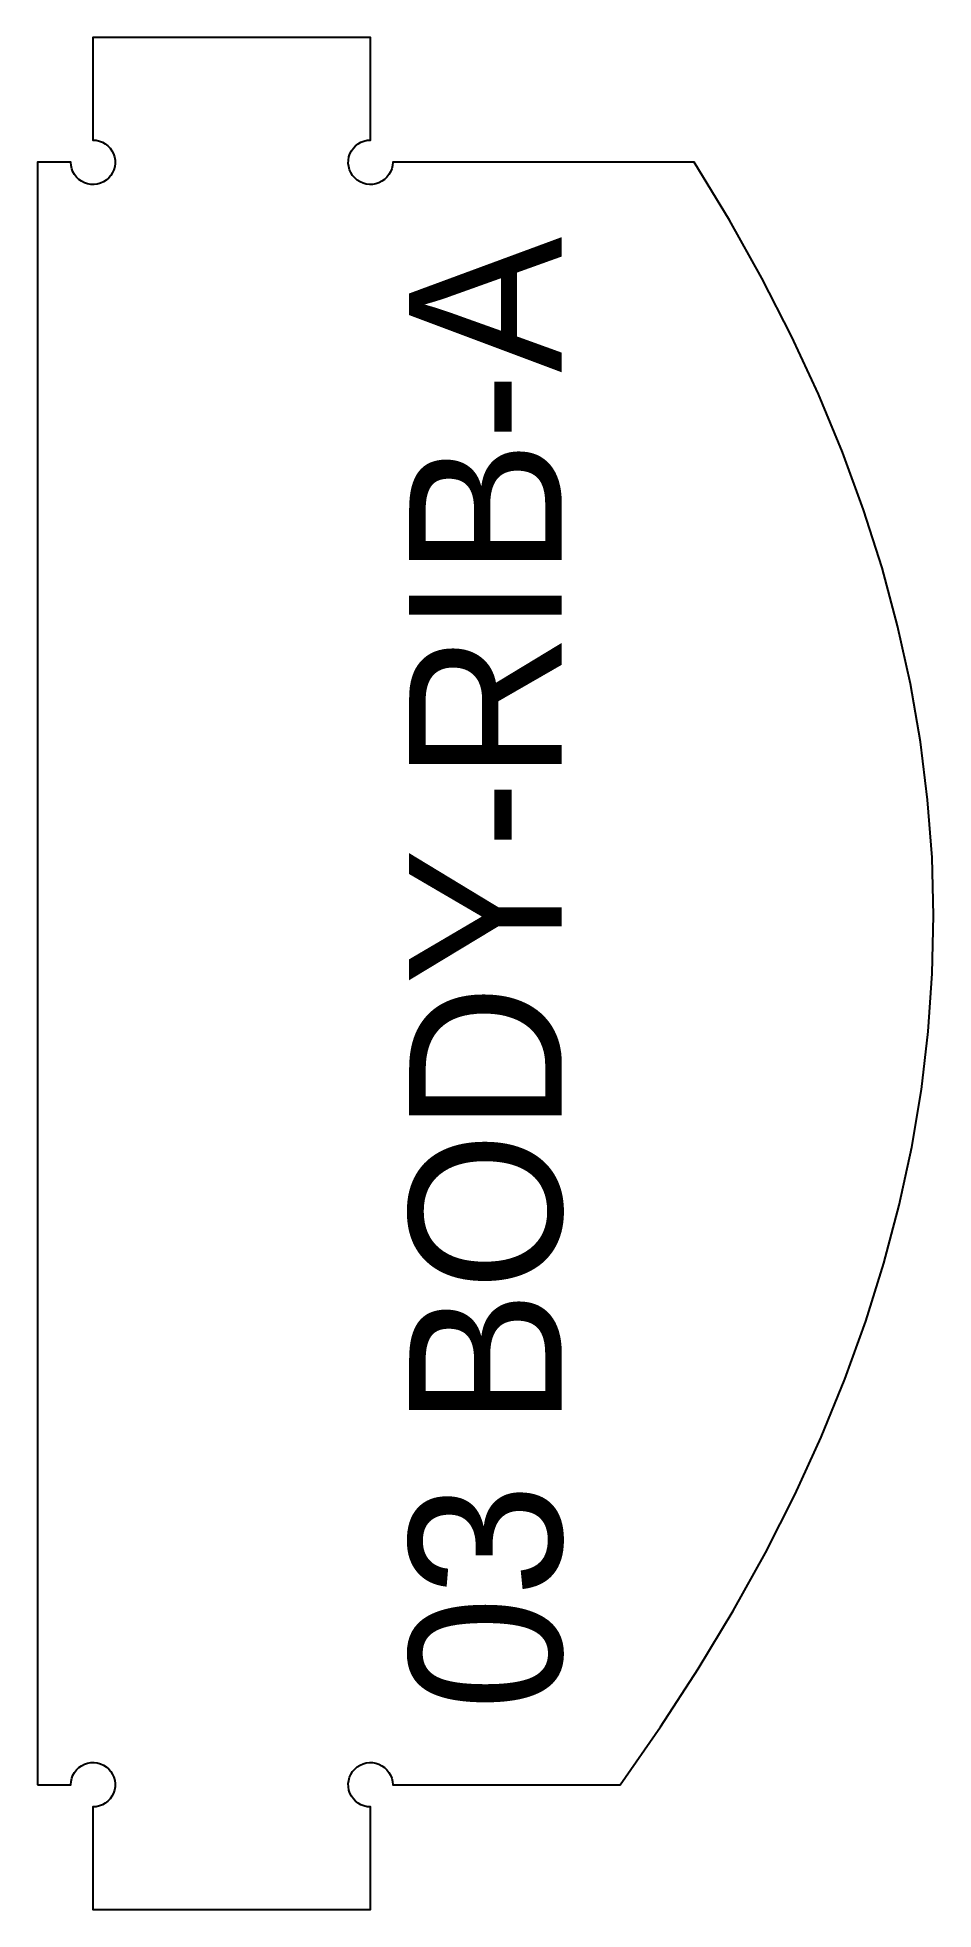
# Model space of a CAD drawing. Header units: millimetres. Extents: x 0 to 129, y 0 to 270.
import ezdxf
from ezdxf.enums import TextEntityAlignment as Align

# ---------------------------------------------------------------- set-up
doc = ezdxf.new("R2010")
doc.units = ezdxf.units.MM
doc.layers.add('CUT', color=1, linetype='Continuous')
doc.layers.add('ENGRAVE-LABEL', color=3, linetype='Continuous')

msp = doc.modelspace()

# ---------------------------------------------------------------- linework, layer by layer
at = {"layer": 'CUT'}
msp.add_lwpolyline([(0, 18), (4.8, 18, -2.414214), (8, 14.8), (8, 0), (48, 0), (48, 14.8, -2.414214), (51.2, 18), (83.97, 18), (89.81, 26.36), (95.25, 34.71), (100.29, 43.07), (104.92, 51.43), (109.15, 59.79), (112.97, 68.14), (116.39, 76.5), (119.4, 84.86), (122.01, 93.21), (124.21, 101.57), (126.01, 109.93), (127.4, 118.29), (128.39, 126.64), (128.97, 135), (129.15, 143.36), (128.93, 151.71), (128.29, 160.07), (127.26, 168.43), (125.82, 176.79), (123.98, 185.14), (121.73, 193.5), (119.07, 201.86), (116.01, 210.21), (112.55, 218.57), (108.68, 226.93), (104.41, 235.29), (99.73, 243.64), (94.65, 252), (51.2, 252, -2.414214), (48, 255.2), (48, 270), (8, 270), (8, 255.2, -2.414214), (4.8, 252), (0, 252)], format="xyb", close=True, dxfattribs=at)

# ---------------------------------------------------------------- texts
at = {"layer": 'ENGRAVE-LABEL'}
msp.add_text('03 BODY-RIB-A', height=22, rotation=90, dxfattribs=at).set_placement((64.57, 135), align=Align.MIDDLE_CENTER)

doc.saveas('drawing.dxf')
